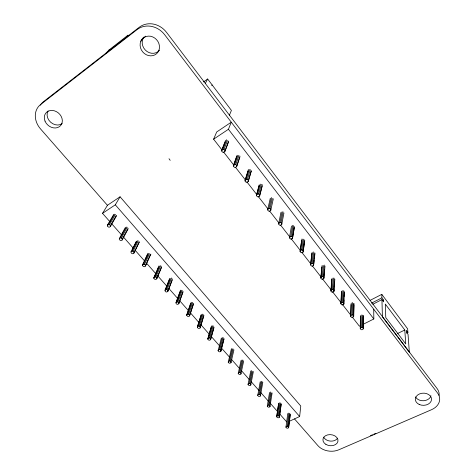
<?xml version="1.0" encoding="UTF-8"?>
<svg xmlns="http://www.w3.org/2000/svg" width="475" height="475" viewBox="0 0 475 475"><rect width="100%" height="100%" fill="white"/><g stroke="black" fill="none" stroke-linecap="round" stroke-linejoin="round"><path stroke-width="0.71" d="M360.424 316.285L360.252 328.635L361 329.591L361.956 329.775L363.132 329.193L363.345 328.421L362.603 327.465L362.722 315.127M363.137 328.463L363.238 316.831M363.345 328.421L363.452 315.347M360.252 328.635L360.466 327.863L361.641 327.275L361.784 314.943M360.466 327.863L360.632 315.525M351.007 304.558L350.633 316.303L351.387 317.27L352.355 317.46L353.531 316.861L353.744 316.077L354.071 303.602M353.744 316.077L352.984 315.103L353.311 303.377M353.632 313.191L353.845 305.11M350.633 316.303L350.841 315.513L352.017 314.919L352.385 302.456M350.841 315.513L351.239 303.05M341.46 291.905L340.848 303.768L341.62 304.754L342.594 304.944L343.775 304.332L343.971 299.992M344.137 296.376L344.304 292.76M343.775 304.332L344.523 291.668M343.977 303.531L343.211 302.539L343.769 290.694M340.848 303.768L341.056 302.967L342.232 302.355L342.813 290.51M341.056 302.967L341.662 291.116M116.506 215.888L110.36 226.533L109.327 227.21L108.342 227.02L107.403 225.969L107.451 225.097L113.673 214.48M110.36 226.533L110.408 225.667L116.351 215.395M125.246 227.667L119.356 238.527L119.296 239.376L120.222 240.415L121.196 240.605L122.229 239.94L128.048 229.057M331.752 279.365L330.909 291.027L331.692 292.03L332.672 292.214L333.854 291.591L334.056 290.777L334.827 279.116M122.229 239.94L122.289 239.091L128.107 228.22M334.056 290.777L333.272 289.774L334.062 278.124M333.854 291.591L334.05 288.675M334.145 287.215L334.483 282.108M330.909 291.027L331.105 290.207L332.286 289.584L333.1 277.94M331.105 290.207L331.948 278.558M136.301 241.3L131.064 251.732L130.999 252.569L131.907 253.591L132.875 253.775L133.908 253.127L139.407 242.018M133.908 253.127L139.151 241.852M150.89 254.107L145.392 266.101L144.358 266.736L143.397 266.546L142.506 265.543L142.577 264.723L147.838 253.424M145.392 266.101L150.349 254.636M321.842 267.039L320.797 278.071L321.593 279.092L322.584 279.282L323.772 278.641L323.968 277.81L325.001 266.042M323.772 278.641L324.55 269.806M323.968 277.81L323.172 276.788L324.229 265.038M320.797 278.071L320.993 277.24L322.181 276.598L323.19 265.584M320.993 277.24L322.103 265.489M161.583 267.33L156.697 278.867L155.663 279.484L154.708 279.3L153.829 278.308L153.906 277.507L158.864 265.994M156.697 278.867L161.66 266.534M169.717 278.368L165.057 290.082L164.973 290.872L165.834 291.846L166.784 292.03L167.817 291.424L172.14 280.375M167.817 291.424L172.496 278.908M289.067 421.414L299.642 416.516L300.77 406.03L120.074 196.798L107.492 205.242L102.523 213.346L109.885 221.683M311.885 253.353L310.519 264.896L311.333 265.935L312.33 266.125L313.518 265.472L313.708 264.623L314.996 253.08M313.518 265.472L314.082 260.413M314.242 258.97L314.729 254.636M313.708 264.623L312.894 263.583L314.123 252.777M180.542 290.166L176.029 302.456L175.934 303.234L176.783 304.19L177.727 304.374L178.754 303.78L182.958 292.149M310.519 264.896L310.709 264.047L311.897 263.393L313.233 251.869M178.754 303.78L183.053 291.383M310.709 264.047L312.069 252.522M287.761 413.559L285.956 427.268L286.674 428.076L287.541 428.248L288.557 427.785L288.711 427.144L287.993 426.33L289.608 413.262M288.557 427.785L290.16 414.699M288.711 427.144L290.308 414.063M285.956 427.268L286.104 426.627L287.12 426.158L288.758 413.096M193.462 304.131L189.525 315.94L188.498 316.522L187.566 316.338L186.728 315.4L186.823 314.634L190.819 302.848M189.525 315.94L193.557 303.377M203.799 315.928L200.129 327.916L199.096 328.48L198.17 328.302L197.351 327.37L197.452 326.622L201.186 314.658M228.511 142.019L224.823 151.572L223.618 152.362L222.555 152.16L221.623 150.967L221.76 149.975L225.524 140.458M301.637 240.599L300.069 251.501L300.895 252.558L301.898 252.748L303.086 252.083L304.766 240.314M278.546 403.869L276.693 416.824L277.418 417.644L278.297 417.816L279.312 417.341L279.46 416.688L281.259 403.732M303.086 252.083L304.588 241.163M200.129 327.916L203.906 315.186M224.823 151.572L228.647 141.045M279.46 416.688L278.73 415.868L280.547 402.919M303.27 251.216L302.45 250.159L303.964 239.275M279.312 417.341L281.117 404.373M276.693 416.824L276.836 416.171L277.857 415.696L279.692 402.747M300.069 251.501L300.253 250.64L301.441 249.963L302.979 239.085M300.253 250.64L301.922 239.02M276.836 416.171L278.688 403.228M213.898 327.845L210.562 339.702L209.534 340.254L208.62 340.076L207.807 339.162L207.913 338.426L211.506 325.892M239.851 157.142L236.603 166.701L235.404 167.473L234.347 167.271L233.433 166.102L233.575 165.128L236.9 155.598M210.562 339.702L214.011 327.115M236.603 166.701L240 156.186M269.539 392.433L267.288 406.226L268.031 407.057L268.909 407.229L269.931 406.742L272.122 392.944M218.102 350.77L218.215 350.045L219.242 349.505L220.157 349.683L220.958 350.586L220.839 351.304L219.812 351.85L218.898 351.672L218.102 350.77L221.368 338.052M251.322 171.012L248.176 181.563L246.976 182.311L245.925 182.115L245.029 180.963L245.177 180.007L248.407 169.498M267.288 406.226L267.431 405.561L268.452 405.074L270.536 391.946M269.931 406.742L270.067 406.083L269.331 405.246L271.284 392.849M248.176 181.563L251.263 170.78M291.49 226.035L289.435 237.874L290.272 238.949L291.288 239.145L292.481 238.456L294.464 226.599M292.481 238.456L294.239 227.774M292.659 237.577L291.822 236.502L293.651 225.542M228.243 362.199L228.362 361.493L229.389 360.958L230.292 361.137L231.082 362.021L230.957 362.734L229.93 363.262L229.027 363.084L228.243 362.199L231.45 348.626M262.105 186.337L259.546 196.157L258.347 196.893L257.308 196.697L256.423 195.563L259.213 184.84M289.435 237.874L289.613 236.995L290.807 236.307L292.659 225.352M259.546 196.157L262.443 184.716M260.205 381.799L257.747 395.467L258.495 396.31L259.386 396.483L260.407 395.99L262.812 382.31M260.407 395.99L260.543 395.313L259.789 394.464L262.075 381.473M257.747 395.467L257.883 394.79L258.905 394.292L261.208 381.3M238.224 373.457L238.349 372.762L239.376 372.24L240.273 372.412L241.051 373.291L240.92 373.985L239.899 374.508L239.002 374.33L238.224 373.457L241.039 360.466M267.621 209.914L267.781 209L268.981 208.282L270.014 208.477L270.881 209.588L270.714 210.502L269.515 211.221L268.488 211.025L267.621 209.914L270.299 198.229M248.057 384.542L248.188 383.859L249.215 383.349L250.105 383.521L250.871 384.382L250.735 385.071L249.713 385.575L248.823 385.403L248.057 384.542L250.741 371.005M278.623 224.016L278.795 223.119L279.989 222.413L281.01 222.609L281.865 223.707L281.693 224.604L280.499 225.304L279.472 225.108L278.623 224.016L280.951 212.402M250.735 385.071L253.359 371.521M250.105 383.521L252.474 371.385M281.693 224.604L283.943 212.972M249.215 383.349L251.744 370.5M281.01 222.609L283.118 211.898M279.989 222.413L282.114 211.708M240.92 373.985L243.681 360.982M240.273 372.412L242.927 360.121M239.376 372.24L242.042 359.949M270.714 210.502L273.315 198.805M270.014 208.477L272.312 198.431M268.981 208.282L271.468 197.523M230.957 362.734L233.938 349.861M230.292 361.137L233.172 348.988M229.389 360.958L232.281 348.816M220.958 350.586L224.052 338.574M220.839 351.304L223.933 339.293M220.157 349.683L223.268 337.683M219.242 349.505L222.377 337.511M259.7 195.225L258.822 194.091L261.398 184.306M256.583 194.631L257.783 193.895L260.383 184.11M256.423 195.563L259.059 185.761M210.674 338.966L209.867 338.052L213.305 325.915M207.913 338.426L208.947 337.867L212.402 325.743M207.807 339.162L211.203 327.317M248.33 180.607L247.433 179.455L250.39 169.646M245.177 180.007L246.382 179.253L249.369 169.45M245.029 180.963L248.045 171.131M200.23 327.168L199.411 326.236L203.104 314.272M197.452 326.622L198.485 326.058L202.196 314.094M197.351 327.37L201.085 315.4M189.626 315.18L188.789 314.236L192.743 302.444M186.823 314.634L187.857 314.052L191.829 302.272M186.728 315.4L190.724 303.596M236.752 165.727L235.838 164.552L238.973 155.438M233.575 165.128L234.775 164.356L237.939 155.242M233.433 166.102L236.758 156.554M178.849 303.002L178 302.041L182.222 290.439M176.029 302.456L177.056 301.863L181.302 290.261M176.189 302.545L180.203 291.614M224.966 150.581L224.034 149.387L227.477 140.553M221.76 149.975L222.965 149.186L226.7 139.68M221.623 150.967L224.853 142.791M167.901 290.629L167.04 289.655L171.653 277.946M165.057 290.082L166.09 289.471L170.454 278.457M165.247 290.183L169.355 279.84M213.602 139.187L228.445 129.277L231.277 122.188L216.707 131.967L213.602 139.187L222.258 150.29M229.431 115.164L231.402 110.39L207.658 78.998L203.555 81.908M156.774 278.059L155.895 277.067L160.811 265.561M153.829 278.308L157.035 270.857M157.617 269.497L158.496 267.467M153.906 277.507L154.939 276.883L159.582 266.059M145.469 265.282L144.572 264.272L149.482 253.638M142.577 264.723L143.61 264.088L148.538 253.46M142.506 265.543L143.747 262.883M145.291 259.558L147.452 254.897M140.808 41.313C142.577 36.7 148.479 34.853 152.796 36.955A10.302 9.251 49.9 0 1 158.947 50.213A10.302 9.251 49.9 0 1 146.365 54.791A10.302 9.251 49.9 0 1 140.808 41.319L143.984 37.026M133.974 252.296L133.065 251.269L138.267 240.843M131.064 251.732L132.097 251.085L137.317 240.659M132.964 248.651L136.236 242.125M205.301 83.398L207.658 78.998M122.289 239.091L121.368 238.052L127.211 227.198M119.356 238.527L120.389 237.862L126.261 227.014M122.069 234.264L122.764 232.982M107.451 225.097L108.484 224.42L109.47 224.61L115.437 214.356M107.403 225.969L108.502 224.093M109.232 222.84L109.962 221.588M108.484 224.42L114.475 214.166M102.523 213.346L115.306 204.814L120.074 196.798M144.685 37.08L145.504 36.13M141.912 39.407L143.622 37.424M141.491 40.007L143.723 37.383M141.123 40.648L143.201 38.255M106.127 53.004L109.22 49.78M126.867 36.884L127.086 36.664L125.198 38.172L128.066 35.126L109.013 50M211.63 85.417L212.206 85.007M369.978 300.42L381.805 294.363L407.645 328.854L407.906 332.488L406.57 333.135M371.497 303.145L381.894 297.843L381.805 294.363M372.816 304.243L381.942 299.6L383.628 301.845L383.58 300.087L381.894 297.843M382.256 300.758L383.58 300.087M360.697 325.535L359.385 326.188L352.1 316.843M363.327 324.223L373.831 318.968L373.718 309.213M397.527 333.533L404.801 330.012L385.314 304.083L385.765 317.591L405.739 343.942L404.801 330.012M370.494 435.622L372.507 434.75M373.849 434.168L375.867 433.295M222.965 149.186L224.034 149.387M234.775 164.356L235.838 164.552M246.382 179.253L247.433 179.455M257.783 193.895L258.822 194.091M290.807 236.307L291.822 236.502M301.441 249.963L302.45 250.159M311.897 263.393L312.894 263.583M322.181 276.598L323.172 276.788M120.389 237.862L121.368 238.052M332.286 289.584L333.272 289.774M132.097 251.085L133.065 251.269M342.232 302.355L343.211 302.539M143.61 264.088L144.572 264.272M352.017 314.919L352.984 315.103M154.939 276.883L155.895 277.067M361.641 327.275L362.603 327.465M166.09 289.471L167.04 289.655M177.056 301.863L178 302.041M187.857 314.052L188.789 314.236M198.485 326.058L199.411 326.236M208.947 337.867L209.867 338.052M258.905 394.292L259.789 394.464M268.452 405.074L269.331 405.246M277.857 415.696L278.73 415.868M287.12 426.158L287.993 426.33M109.47 224.61L110.408 225.667M111.358 223.351L121.665 235.024M123.138 236.692L133.445 248.366M134.918 250.028L144.732 261.149M146.698 263.37L156.026 273.933M157.498 275.595L166.826 286.158M168.785 288.384L178.113 298.941M179.586 300.61L188.421 310.614M190.386 312.835L199.221 322.84M200.693 324.508L209.036 333.961M211.001 336.181L219.836 346.186M221.308 347.854L229.651 357.301M231.616 359.527L239.471 368.422M241.431 370.642L249.286 379.537M251.251 381.758L259.101 390.652M260.573 392.32L268.428 401.215M269.901 402.877L277.756 411.772M279.722 413.998L286.591 421.776M107.463 205.342L40.547 128.939A19.386 16.073 41 0 1 40.601 104.524L137.061 29.61A20.597 18.501 49.9 0 1 164.671 34.74L437.57 393.045A16.221 12.196 -0.5 0 1 431.526 409.705L338.758 449.819A15.141 11.097 6.1 0 1 317.971 445.71L294.524 418.938M115.306 204.814L299.642 416.516M223.624 152.047L234.104 165.484M235.469 167.242L245.492 180.096M246.857 181.848L256.88 194.703M258.246 196.46L268.268 209.315M269.64 211.066L279.205 223.339M280.571 225.091L290.136 237.363M291.05 238.533L300.616 250.806M301.981 252.558L311.095 264.248M312.461 266L321.118 277.103M322.483 278.855L331.14 289.958M332.506 291.709L341.163 302.812M342.528 304.57L350.728 315.085M228.445 129.277L373.831 318.968M407.906 332.488L406.297 330.345L406.422 332.168L408.037 334.317L409.337 352.218L382.411 316.772L381.942 299.6M169.005 158.715L170.204 160.348M337.511 438.265A7.517 5.534 6 0 1 330.41 441.103A7.517 5.534 6 0 1 323.695 437.166M62.225 123.571A9.607 7.986 41.3 0 1 50.671 122.235A9.607 7.986 41.3 0 1 48.076 110.942M159.535 50.142A10.207 9.179 50.3 0 1 147.096 51.549A10.207 9.179 50.3 0 1 142.892 38.926M430.95 395.764A8.051 6.074 -0.6 0 1 423.795 400.722A8.051 6.074 -0.6 0 1 415.548 396.928M40.268 105.23A19.22 15.978 41.3 0 1 43.427 101.721L139.193 27.307A20.419 18.359 50.3 0 1 166.553 32.389L437.053 388.491A16.097 12.148 -0.6 0 1 439.132 395.402M325.903 444.392A7.57 5.546 6.1 0 0 337.957 441.245A7.57 5.546 6.1 0 0 327.542 434.91A7.57 5.546 6.1 0 0 325.903 444.392M45.024 121.101A9.69 8.039 41 0 0 60.527 125.673A9.69 8.039 41 0 0 54.405 110.817A9.69 8.039 41 0 0 45.024 121.101M419.193 404.445A8.111 6.098 -0.5 0 0 431.555 399.386A8.111 6.098 -0.5 0 0 419.597 393.888A8.111 6.098 -0.5 0 0 419.193 404.445"/></g></svg>
